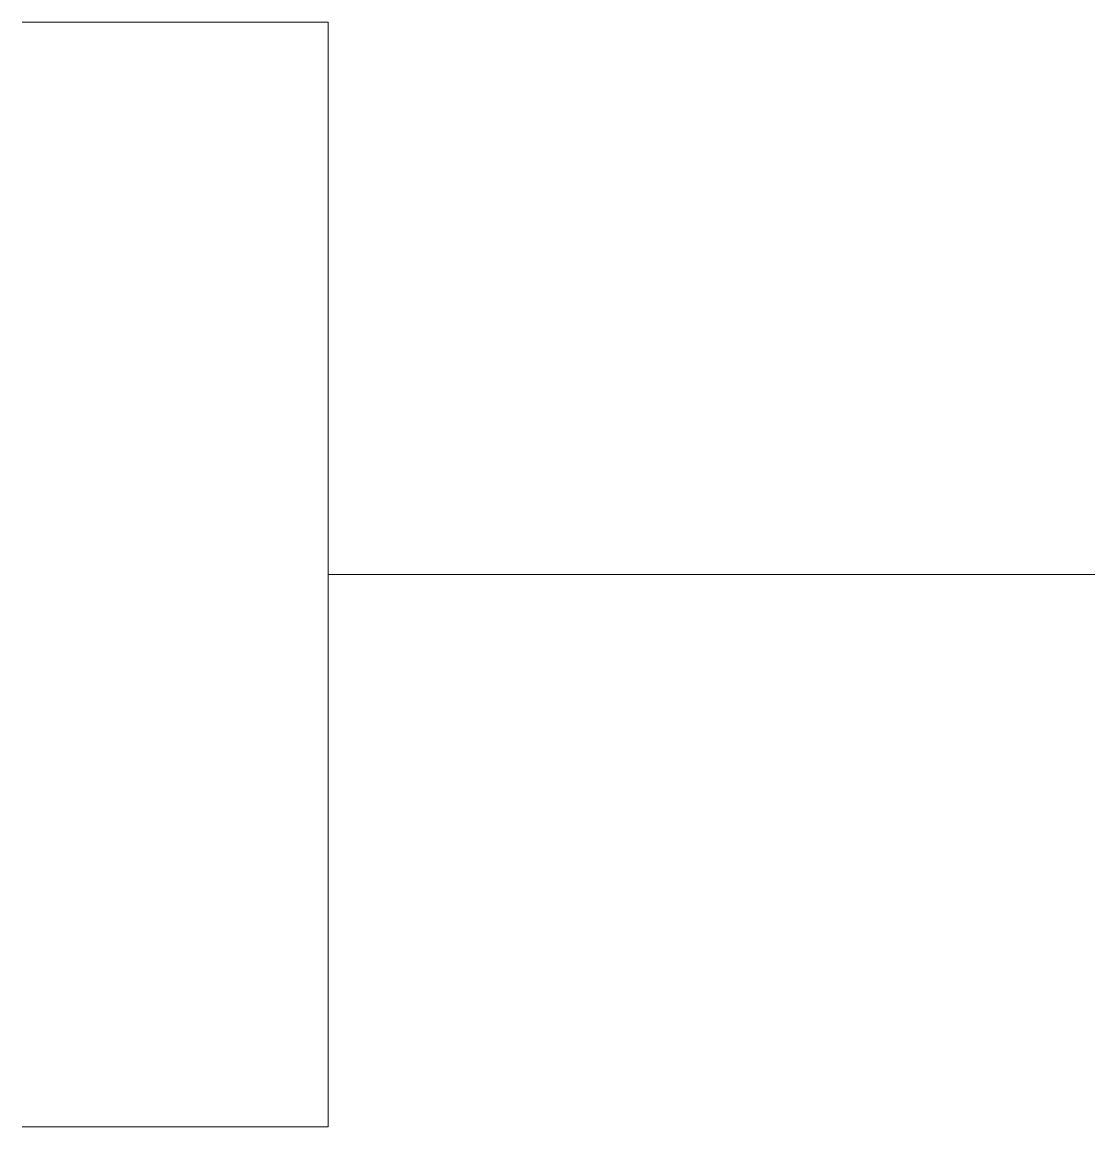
# Model space of a CAD drawing. Header units: inches. Extents: x 119.32 to 128.06, y 469.21 to 478.21.
import ezdxf

# ---------------------------------------------------------------- set-up
doc = ezdxf.new("R2010")
doc.units = ezdxf.units.IN
doc.header["$MEASUREMENT"] = 0
doc.layers.add('E101-First-Floor-Duplex-XYZ', color=1, linetype='Continuous', lineweight=9)
doc.layers.add('E201-2nd-Floor-Duplex-XYZ', color=3, linetype='Continuous', lineweight=9)
doc.layers.get('E201-2nd-Floor-Duplex-XYZ').off()

# ---------------------------------------------------------------- blocks, each defined once
blk = doc.blocks.new('9-inch-jig')
at = {"layer": 'E101-First-Floor-Duplex-XYZ'}
for p, q in [((894.3112, 377.328), (894.3112, 381.828)), ((894.3112, 381.828), (900.5556, 381.828)), ((894.3112, 377.328), (894.3112, 377.328))]:
    blk.add_line(p, q, dxfattribs=at)
blk.add_lwpolyline([(891.8167, 386.328), (894.3112, 386.328), (894.3112, 377.328), (891.8167, 377.328)], dxfattribs=at)

msp = doc.modelspace()

# ---------------------------------------------------------------- block references
at = {"layer": 'E201-2nd-Floor-Duplex-XYZ'}
msp.add_blockref('9-inch-jig', (-772.4956, 91.8828), dxfattribs=at)

doc.saveas('drawing.dxf')
